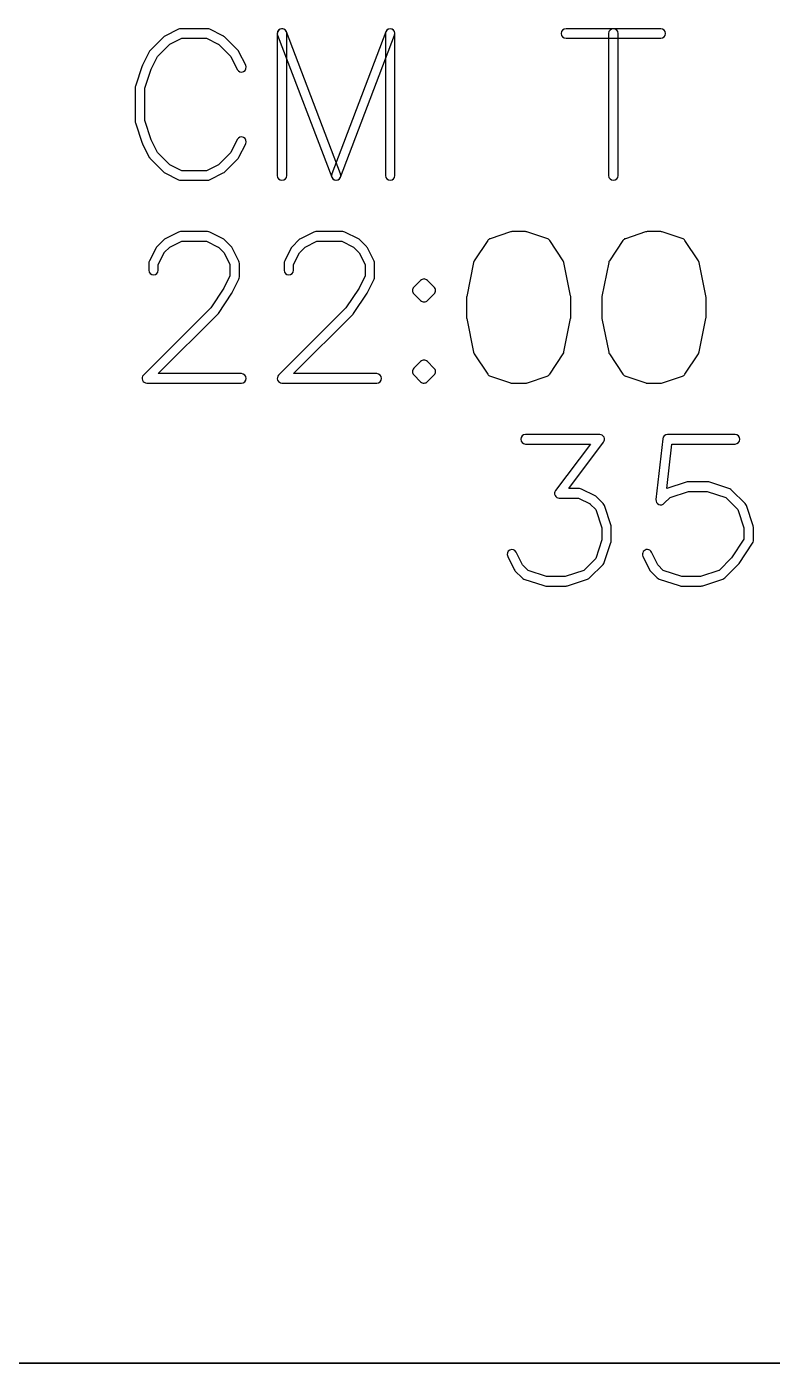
# Model space of a CAD drawing. Extents: x -420 to 0, y -161 to 159.
# Drawn here: x -336.44 to -312.81, y -161 to -118.65 of the extents above; entities that cross this region are included whole.
import ezdxf

# ---------------------------------------------------------------- set-up
doc = ezdxf.new("R2010")
doc.units = 0
doc.header["$MEASUREMENT"] = 0
doc.layers.get('0').update_dxf_attribs({"linetype": 'CONTINUOUS'})

msp = doc.modelspace()

# ---------------------------------------------------------------- linework, layer by layer
for points in [[(-420, -1.999), (-420.001016, -2), (-420.001016, -2), (-420.001016, -150.99999), (-420.001016, -150.99999, 0.410091), (-410.140977, -161), (-410.140977, -161), (-410, -161.000996), (-410, -161.000996), (-311.50002, -161.000996), (-311.50002, -161.000996), (-311.499004, -161), (-311.499004, -161), (-311.50002, -160.999004), (-311.50002, -160.999004), (-410, -160.999004), (-410, -160.999004, -0.414214), (-419.998984, -150.99999), (-419.998984, -150.99999), (-419.998984, -2), (-419.998984, -2), (-420, -1.999)], [(-420, -2), (-420, -151.00001), (-420, -151.00001, 0.414214), (-410, -161), (-410, -161), (-311.50002, -161)], [(-330.635977, -118.732998, 0.116478), (-330.703008, -118.717002), (-330.703008, -118.717002), (-331.56, -118.717002), (-331.56, -118.717002, 0.116419), (-331.626992, -118.732998), (-331.626992, -118.732998), (-332.055, -118.947002), (-332.055, -118.947002, 0.080642), (-332.094023, -118.975), (-332.094023, -118.975), (-332.523008, -119.404004), (-332.523008, -119.404004, 0.086604), (-332.553008, -119.446006), (-332.553008, -119.446006), (-332.553008, -119.447002), (-332.553008, -119.447002), (-332.765, -119.870996), (-332.765, -119.870996, 0.034439), (-332.773008, -119.89), (-332.773008, -119.89), (-332.988008, -120.532998), (-332.988008, -120.532998, 0.081669), (-332.996016, -120.581006), (-332.996016, -120.581006), (-332.996016, -121.652002), (-332.996016, -121.652002, 0.080054), (-332.988008, -121.698994), (-332.988008, -121.698994), (-332.988008, -121.7), (-332.988008, -121.7), (-332.773008, -122.342998), (-332.773008, -122.342998, 0.034439), (-332.765, -122.362002), (-332.765, -122.362002), (-332.551016, -122.790996), (-332.551016, -122.790996, 0.080615), (-332.523008, -122.83), (-332.523008, -122.83), (-332.094023, -123.257998), (-332.094023, -123.257998, 0.08065), (-332.055, -123.286006), (-332.055, -123.286006), (-331.626992, -123.501006), (-331.626992, -123.501006, 0.116412), (-331.56, -123.517002), (-331.56, -123.517002), (-330.703008, -123.517002), (-330.703008, -123.517002, 0.135329), (-330.626016, -123.496006), (-330.626016, -123.496006), (-330.624023, -123.495), (-330.624023, -123.495), (-330.206992, -123.286006), (-330.206992, -123.286006, 0.094876), (-330.161992, -123.251992), (-330.161992, -123.251992), (-329.74, -122.83), (-329.74, -122.83, 0.088132), (-329.71, -122.787002), (-329.71, -122.787002), (-329.708984, -122.785996), (-329.708984, -122.785996), (-329.496992, -122.362002), (-329.496992, -122.362002, 0.999942), (-329.765, -122.227998), (-329.765, -122.227998), (-329.968008, -122.632998), (-329.968008, -122.632998), (-329.968008, -122.634004), (-329.968008, -122.634004), (-330.363008, -123.029004), (-330.363008, -123.029004), (-330.738008, -123.217002), (-330.738008, -123.217002), (-331.525, -123.217002), (-331.525, -123.217002), (-331.898984, -123.029004), (-331.898984, -123.029004), (-331.9, -123.027998), (-331.9, -123.027998), (-332.293984, -122.635), (-332.293984, -122.635), (-332.293984, -122.634004), (-332.293984, -122.634004), (-332.491992, -122.237998), (-332.491992, -122.237998), (-332.491992, -122.236992), (-332.491992, -122.236992), (-332.695977, -121.627002), (-332.695977, -121.627002), (-332.695977, -120.604004), (-332.695977, -120.604004), (-332.695, -120.602998), (-332.695, -120.602998), (-332.491992, -119.995), (-332.491992, -119.995), (-332.491016, -119.994004), (-332.491016, -119.994004), (-332.293008, -119.597998), (-332.293008, -119.597998), (-331.898984, -119.204004), (-331.898984, -119.204004), (-331.525, -119.017002), (-331.525, -119.017002), (-330.738008, -119.017002), (-330.738008, -119.017002), (-330.365, -119.202998), (-330.365, -119.202998), (-330.363008, -119.204004), (-330.363008, -119.204004), (-329.97, -119.597998), (-329.97, -119.597998), (-329.968984, -119.599004), (-329.968984, -119.599004), (-329.765, -120.005), (-329.765, -120.005, 0.999942), (-329.496992, -119.870996), (-329.496992, -119.870996), (-329.711992, -119.442998), (-329.711992, -119.442998, 0.094894), (-329.746016, -119.397998), (-329.746016, -119.397998), (-329.746992, -119.397002), (-329.746992, -119.397002), (-330.168008, -118.975), (-330.168008, -118.975, 0.095635), (-330.215, -118.942998), (-330.215, -118.942998), (-330.216992, -118.942002), (-330.216992, -118.942002), (-330.635977, -118.732998)], [(-328.195977, -118.867002, 1), (-328.496016, -118.867002), (-328.496016, -118.867002), (-328.496016, -123.366992), (-328.496016, -123.366992, 1), (-328.195977, -123.366992), (-328.195977, -123.366992), (-328.195977, -118.867002)], [(-328.206016, -118.813994, 1.000016), (-328.485977, -118.92), (-328.485977, -118.92), (-326.770996, -123.42), (-326.770996, -123.42, 0.999893), (-326.490996, -123.314004), (-326.490996, -123.314004), (-328.206016, -118.813994)], [(-324.777012, -118.92, 0.999993), (-325.056992, -118.813994), (-325.056992, -118.813994), (-326.770996, -123.314004), (-326.770996, -123.314004, 0.999985), (-326.490996, -123.42), (-326.490996, -123.42), (-324.777012, -118.92)], [(-324.766992, -118.867002, 1), (-325.067012, -118.867002), (-325.067012, -118.867002), (-325.067012, -123.366992), (-325.067012, -123.366992, 1), (-324.766992, -123.366992), (-324.766992, -123.366992), (-324.766992, -118.867002)], [(-316.345996, -119.017002, 1), (-316.345996, -118.717002), (-316.345996, -118.717002), (-319.346016, -118.717002), (-319.346016, -118.717002, 1), (-319.346016, -119.017002), (-319.346016, -119.017002), (-316.345996, -119.017002)], [(-317.695996, -118.867002, 1), (-317.995996, -118.867002), (-317.995996, -118.867002), (-317.995996, -123.366992), (-317.995996, -123.366992, 1), (-317.695996, -123.366992), (-317.695996, -123.366992), (-317.695996, -118.867002)], [(-330.635977, -125.161006, 0.116486), (-330.703008, -125.145), (-330.703008, -125.145), (-331.56, -125.145), (-331.56, -125.145, 0.116427), (-331.626992, -125.161006), (-331.626992, -125.161006), (-332.045, -125.370996), (-332.045, -125.370996), (-332.046992, -125.371992), (-332.046992, -125.371992, 0.095683), (-332.094023, -125.404004), (-332.094023, -125.404004), (-332.301992, -125.611006), (-332.301992, -125.611006), (-332.302969, -125.612002), (-332.302969, -125.612002, 0.094909), (-332.336992, -125.657012), (-332.336992, -125.657012), (-332.543984, -126.071006), (-332.543984, -126.071006), (-332.543984, -126.072002), (-332.543984, -126.072002, 0.141458), (-332.566992, -126.151992), (-332.566992, -126.151992), (-332.566992, -126.367002), (-332.566992, -126.367002, 1), (-332.266992, -126.367002), (-332.266992, -126.367002), (-332.266992, -126.186992), (-332.266992, -126.186992), (-332.266016, -126.185996), (-332.266016, -126.185996), (-332.078984, -125.811992), (-332.078984, -125.811992), (-332.078008, -125.810996), (-332.078008, -125.810996), (-331.898984, -125.632998), (-331.898984, -125.632998), (-331.896992, -125.632002), (-331.896992, -125.632002), (-331.525, -125.44499), (-331.525, -125.44499), (-330.738008, -125.44499), (-330.738008, -125.44499), (-330.365, -125.632002), (-330.365, -125.632002), (-330.363008, -125.632998), (-330.363008, -125.632998), (-330.183008, -125.813008), (-330.183008, -125.813008), (-329.996992, -126.185), (-329.996992, -126.185), (-329.995977, -126.185996), (-329.995977, -126.185996), (-329.995977, -126.545996), (-329.995977, -126.545996), (-330.188984, -126.931992), (-330.188984, -126.931992), (-330.188984, -126.932998), (-330.188984, -126.932998), (-330.603984, -127.555), (-330.603984, -127.555), (-330.603984, -127.555996), (-330.603984, -127.555996), (-332.736992, -129.688994), (-332.736992, -129.688994, 0.668162), (-332.630977, -129.94499), (-332.630977, -129.94499), (-329.631016, -129.94499), (-329.631016, -129.94499, 1), (-329.631016, -129.645), (-329.631016, -129.645), (-332.269023, -129.645), (-332.269023, -129.645), (-330.381016, -127.757002), (-330.381016, -127.757002, 0.047501), (-330.363008, -127.735), (-330.363008, -127.735), (-329.935, -127.092998), (-329.935, -127.092998, 0.030622), (-329.926016, -127.077002), (-329.926016, -127.077002), (-329.711992, -126.647998), (-329.711992, -126.647998), (-329.710977, -126.646992), (-329.710977, -126.646992, 0.114167), (-329.696016, -126.580996), (-329.696016, -126.580996), (-329.696016, -126.151992), (-329.696016, -126.151992, 0.116434), (-329.711992, -126.085), (-329.711992, -126.085), (-329.926016, -125.657012), (-329.926016, -125.657012, 0.0806), (-329.953984, -125.617998), (-329.953984, -125.617998), (-330.168008, -125.404004), (-330.168008, -125.404004, 0.080592), (-330.206992, -125.376006), (-330.206992, -125.376006), (-330.635977, -125.161006)], [(-326.35, -125.161006, 0.116427), (-326.416992, -125.145), (-326.416992, -125.145), (-327.274004, -125.145), (-327.274004, -125.145, 0.116427), (-327.340996, -125.161006), (-327.340996, -125.161006), (-327.76, -125.370996), (-327.76, -125.370996), (-327.761992, -125.371992), (-327.761992, -125.371992, 0.095683), (-327.809023, -125.404004), (-327.809023, -125.404004), (-328.016992, -125.612002), (-328.016992, -125.612002, 0.09489), (-328.051016, -125.657012), (-328.051016, -125.657012), (-328.258008, -126.071006), (-328.258008, -126.071006), (-328.258008, -126.072002), (-328.258008, -126.072002, 0.141423), (-328.280977, -126.151992), (-328.280977, -126.151992), (-328.280977, -126.367002), (-328.280977, -126.367002, 1), (-327.980977, -126.367002), (-327.980977, -126.367002), (-327.980977, -126.186992), (-327.980977, -126.186992), (-327.98, -126.185996), (-327.98, -126.185996), (-327.793008, -125.811992), (-327.793008, -125.811992), (-327.614004, -125.632998), (-327.614004, -125.632998), (-327.612012, -125.632002), (-327.612012, -125.632002), (-327.239004, -125.44499), (-327.239004, -125.44499), (-326.451992, -125.44499), (-326.451992, -125.44499), (-326.079004, -125.632002), (-326.079004, -125.632002), (-326.077012, -125.632998), (-326.077012, -125.632998), (-325.897012, -125.813008), (-325.897012, -125.813008), (-325.711016, -126.185), (-325.711016, -126.185), (-325.71, -126.185996), (-325.71, -126.185996), (-325.71, -126.545996), (-325.71, -126.545996), (-325.903008, -126.931992), (-325.903008, -126.931992), (-325.903008, -126.932998), (-325.903008, -126.932998), (-326.319004, -127.555), (-326.319004, -127.555), (-326.319004, -127.555996), (-326.319004, -127.555996), (-328.451992, -129.688994), (-328.451992, -129.688994, 0.668229), (-328.346016, -129.94499), (-328.346016, -129.94499), (-325.345996, -129.94499), (-325.345996, -129.94499, 1), (-325.345996, -129.645), (-325.345996, -129.645), (-327.984023, -129.645), (-327.984023, -129.645), (-326.095996, -127.757002), (-326.095996, -127.757002, 0.047501), (-326.077988, -127.735), (-326.077988, -127.735), (-325.648984, -127.092998), (-325.648984, -127.092998, 0.030615), (-325.64, -127.077002), (-325.64, -127.077002), (-325.426016, -126.647998), (-325.426016, -126.647998), (-325.425, -126.646992), (-325.425, -126.646992, 0.114167), (-325.41, -126.580996), (-325.41, -126.580996), (-325.41, -126.151992), (-325.41, -126.151992, 0.116434), (-325.426016, -126.085), (-325.426016, -126.085), (-325.64, -125.657012), (-325.64, -125.657012, 0.080629), (-325.668008, -125.617998), (-325.668008, -125.617998), (-325.881992, -125.404004), (-325.881992, -125.404004, 0.080615), (-325.920996, -125.376006), (-325.920996, -125.376006), (-326.35, -125.161006)], [(-320.582988, -125.153008, 0.08169), (-320.630996, -125.145), (-320.630996, -125.145), (-321.06, -125.145), (-321.06, -125.145, 0.08169), (-321.108008, -125.153008), (-321.108008, -125.153008), (-321.750996, -125.367998), (-321.750996, -125.367998, 0.16616), (-321.828008, -125.426992), (-321.828008, -125.426992), (-322.255996, -126.068994), (-322.255996, -126.068994, 0.101787), (-322.279004, -126.12499), (-322.279004, -126.12499), (-322.279004, -126.126006), (-322.279004, -126.126006), (-322.492988, -127.195), (-322.492988, -127.195, 0.048727), (-322.495996, -127.223994), (-322.495996, -127.223994), (-322.495996, -127.867002), (-322.495996, -127.867002, 0.050358), (-322.492988, -127.896992), (-322.492988, -127.896992), (-322.277988, -128.967998), (-322.277988, -128.967998, 0.094196), (-322.257012, -129.02001), (-322.257012, -129.02001), (-322.255996, -129.021006), (-322.255996, -129.021006), (-321.828008, -129.664004), (-321.828008, -129.664004, 0.18247), (-321.741992, -129.725996), (-321.741992, -129.725996), (-321.738008, -129.727002), (-321.738008, -129.727002), (-321.106992, -129.936992), (-321.106992, -129.936992, 0.058228), (-321.072988, -129.943994), (-321.072988, -129.943994), (-321.06, -129.94499), (-321.06, -129.94499), (-320.630996, -129.94499), (-320.630996, -129.94499, 0.101357), (-320.571992, -129.932998), (-320.571992, -129.932998), (-320.569004, -129.932002), (-320.569004, -129.932002), (-319.941016, -129.722998), (-319.941016, -129.722998, 0.166864), (-319.864004, -129.664004), (-319.864004, -129.664004), (-319.862988, -129.664004), (-319.862988, -129.664004), (-319.435, -129.021006), (-319.435, -129.021006, 0.118682), (-319.411016, -128.95501), (-319.411016, -128.95501), (-319.41, -128.953994), (-319.41, -128.953994), (-319.199004, -127.895996), (-319.199004, -127.895996, 0.048721), (-319.195977, -127.867002), (-319.195977, -127.867002), (-319.195977, -127.223994), (-319.195977, -127.223994, 0.067372), (-319.200996, -127.184004), (-319.200996, -127.184004), (-319.200996, -127.183008), (-319.200996, -127.183008), (-319.413008, -126.122998), (-319.413008, -126.122998, 0.100508), (-319.436016, -126.067998), (-319.436016, -126.067998), (-319.436016, -126.067002), (-319.436016, -126.067002), (-319.862988, -125.426992), (-319.862988, -125.426992, 0.18245), (-319.949004, -125.365), (-319.949004, -125.365), (-319.952012, -125.364004), (-319.952012, -125.364004), (-320.582988, -125.153008)], [(-316.298008, -125.153008, 0.081659), (-316.345996, -125.145), (-316.345996, -125.145), (-316.774004, -125.145), (-316.774004, -125.145, 0.081659), (-316.821992, -125.153008), (-316.821992, -125.153008), (-317.465, -125.367998), (-317.465, -125.367998, 0.166142), (-317.541992, -125.426992), (-317.541992, -125.426992), (-317.970996, -126.068994), (-317.970996, -126.068994, 0.101774), (-317.994004, -126.12499), (-317.994004, -126.12499), (-317.994004, -126.126006), (-317.994004, -126.126006), (-318.206992, -127.195), (-318.206992, -127.195, 0.048733), (-318.21, -127.223994), (-318.21, -127.223994), (-318.21, -127.867002), (-318.21, -127.867002, 0.053655), (-318.206992, -127.899004), (-318.206992, -127.899004), (-318.206016, -127.9), (-318.206016, -127.9), (-317.992988, -128.967002), (-317.992988, -128.967002, 0.096763), (-317.970996, -129.02001), (-317.970996, -129.02001), (-317.970996, -129.021006), (-317.970996, -129.021006), (-317.541992, -129.664004), (-317.541992, -129.664004, 0.182419), (-317.456016, -129.725996), (-317.456016, -129.725996), (-317.452012, -129.727002), (-317.452012, -129.727002), (-316.821016, -129.936992), (-316.821016, -129.936992, 0.058227), (-316.787012, -129.943994), (-316.787012, -129.943994), (-316.774004, -129.94499), (-316.774004, -129.94499), (-316.345996, -129.94499), (-316.345996, -129.94499, 0.101326), (-316.287012, -129.932998), (-316.287012, -129.932998), (-316.284004, -129.932002), (-316.284004, -129.932002), (-315.656016, -129.722998), (-315.656016, -129.722998, 0.166864), (-315.579004, -129.664004), (-315.579004, -129.664004), (-315.578008, -129.664004), (-315.578008, -129.664004), (-315.149004, -129.021006), (-315.149004, -129.021006, 0.118689), (-315.12498, -128.95501), (-315.12498, -128.95501), (-315.124004, -128.953994), (-315.124004, -128.953994), (-314.913008, -127.895996), (-314.913008, -127.895996, 0.048733), (-314.91, -127.867002), (-314.91, -127.867002), (-314.91, -127.223994), (-314.91, -127.223994, 0.06739), (-314.915, -127.184004), (-314.915, -127.184004), (-314.915, -127.183008), (-314.915, -127.183008), (-315.126992, -126.122998), (-315.126992, -126.122998, 0.100496), (-315.15, -126.067998), (-315.15, -126.067998), (-315.15, -126.067002), (-315.15, -126.067002), (-315.578008, -125.426992), (-315.578008, -125.426992, 0.182399), (-315.663984, -125.365), (-315.663984, -125.365), (-315.667012, -125.364004), (-315.667012, -125.364004), (-316.298008, -125.153008)], [(-323.74, -126.689004, 0.414241), (-323.951992, -126.689004), (-323.951992, -126.689004), (-324.165996, -126.903994), (-324.165996, -126.903994, 0.414227), (-324.165996, -127.115996), (-324.165996, -127.115996), (-323.951992, -127.33001), (-323.951992, -127.33001, 0.433612), (-323.733008, -127.322998), (-323.733008, -127.322998), (-323.731992, -127.322002), (-323.731992, -127.322002), (-323.52502, -127.115996), (-323.52502, -127.115996, 0.433669), (-323.531992, -126.897012), (-323.531992, -126.897012), (-323.74, -126.689004)], [(-323.74, -129.261006, 0.414241), (-323.951992, -129.261006), (-323.951992, -129.261006), (-324.165996, -129.475), (-324.165996, -129.475, 0.414214), (-324.165996, -129.686992), (-324.165996, -129.686992), (-323.951992, -129.901006), (-323.951992, -129.901006, 0.433626), (-323.733008, -129.894004), (-323.733008, -129.894004), (-323.731992, -129.893008), (-323.731992, -129.893008), (-323.52502, -129.686992), (-323.52502, -129.686992, 0.433681), (-323.531992, -129.467998), (-323.531992, -129.467998), (-323.533008, -129.466992), (-323.533008, -129.466992), (-323.74, -129.261006)], [(-318.152988, -131.813008, 0.614831), (-318.273984, -131.574004), (-318.273984, -131.574004), (-320.630996, -131.574004), (-320.630996, -131.574004, 1), (-320.630996, -131.873994), (-320.630996, -131.873994), (-318.574004, -131.873994), (-318.574004, -131.873994), (-319.68, -133.348008), (-319.68, -133.348008, 0.618034), (-319.56, -133.587998), (-319.56, -133.587998), (-318.951992, -133.587998), (-318.951992, -133.587998), (-318.578984, -133.773994), (-318.578984, -133.773994), (-318.576992, -133.775), (-318.576992, -133.775), (-318.405977, -133.947002), (-318.405977, -133.947002), (-318.405, -133.947998), (-318.405, -133.947998), (-318.210996, -134.531006), (-318.210996, -134.531006), (-318.21, -134.532002), (-318.21, -134.532002), (-318.21, -134.913994), (-318.21, -134.913994), (-318.403984, -135.497998), (-318.403984, -135.497998), (-318.403984, -135.499004), (-318.403984, -135.499004), (-318.784004, -135.878994), (-318.784004, -135.878994), (-318.785996, -135.87999), (-318.785996, -135.87999), (-319.368984, -136.074004), (-319.368984, -136.074004), (-319.965, -136.074004), (-319.965, -136.074004), (-320.547988, -135.87999), (-320.547988, -135.87999), (-320.55, -135.878994), (-320.55, -135.878994), (-320.722988, -135.705996), (-320.722988, -135.705996), (-320.722988, -135.70499), (-320.722988, -135.70499), (-320.926016, -135.3), (-320.926016, -135.3, 1), (-321.193984, -135.434004), (-321.193984, -135.434004), (-320.985996, -135.85), (-320.985996, -135.85), (-320.98498, -135.850996), (-320.98498, -135.850996, 0.100952), (-320.951992, -135.901006), (-320.951992, -135.901006), (-320.739004, -136.114004), (-320.739004, -136.114004, 0.121779), (-320.677988, -136.152002), (-320.677988, -136.152002), (-320.05, -136.361006), (-320.05, -136.361006), (-320.046992, -136.362002), (-320.046992, -136.362002, 0.101326), (-319.988008, -136.373994), (-319.988008, -136.373994), (-319.346016, -136.373994), (-319.346016, -136.373994, 0.080105), (-319.299004, -136.365996), (-319.299004, -136.365996), (-318.665, -136.15499), (-318.665, -136.15499), (-318.660996, -136.153994), (-318.660996, -136.153994, 0.12608), (-318.596992, -136.115996), (-318.596992, -136.115996), (-318.168008, -135.686992), (-318.168008, -135.686992, 0.116981), (-318.132012, -135.627998), (-318.132012, -135.627998), (-317.921016, -134.994004), (-317.921016, -134.994004), (-317.92, -134.992998), (-317.92, -134.992998, 0.093848), (-317.90998, -134.937998), (-317.90998, -134.937998), (-317.90998, -134.51), (-317.90998, -134.51, 0.08008), (-317.918008, -134.462998), (-317.918008, -134.462998), (-318.12998, -133.825), (-318.12998, -133.825), (-318.12998, -133.824004), (-318.12998, -133.824004, 0.124475), (-318.168008, -133.761006), (-318.168008, -133.761006), (-318.381992, -133.545996), (-318.381992, -133.545996, 0.080638), (-318.421016, -133.517998), (-318.421016, -133.517998), (-318.85002, -133.304004), (-318.85002, -133.304004, 0.116419), (-318.917012, -133.287998), (-318.917012, -133.287998), (-319.26, -133.287998), (-319.26, -133.287998), (-318.154004, -131.814004), (-318.154004, -131.814004), (-318.152988, -131.813008)], [(-313.988008, -131.873994, 1), (-313.988008, -131.574004), (-313.988008, -131.574004), (-316.130996, -131.574004), (-316.130996, -131.574004, 0.381315), (-316.28, -131.707002), (-316.28, -131.707002), (-316.495, -133.635), (-316.495, -133.635, 0.738775), (-316.231992, -133.75001), (-316.231992, -133.75001), (-316.231016, -133.748994), (-316.231016, -133.748994), (-316.05, -133.569004), (-316.05, -133.569004), (-316.047988, -133.568008), (-316.047988, -133.568008), (-315.465, -133.374004), (-315.465, -133.374004), (-314.868984, -133.374004), (-314.868984, -133.374004), (-314.285996, -133.568008), (-314.285996, -133.568008), (-314.284004, -133.569004), (-314.284004, -133.569004), (-313.905, -133.947998), (-313.905, -133.947998), (-313.710996, -134.531006), (-313.710996, -134.531006), (-313.71, -134.532002), (-313.71, -134.532002), (-313.71, -134.892002), (-313.71, -134.892002), (-314.103984, -135.483994), (-314.103984, -135.483994), (-314.103984, -135.48499), (-314.103984, -135.48499), (-314.498008, -135.878994), (-314.498008, -135.878994), (-314.5, -135.87999), (-314.5, -135.87999), (-315.082988, -136.074004), (-315.082988, -136.074004), (-315.68, -136.074004), (-315.68, -136.074004), (-316.262988, -135.87999), (-316.262988, -135.87999), (-316.26498, -135.878994), (-316.26498, -135.878994), (-316.437012, -135.705996), (-316.437012, -135.705996), (-316.437012, -135.70499), (-316.437012, -135.70499), (-316.63998, -135.3), (-316.63998, -135.3, 1.000029), (-316.908008, -135.434004), (-316.908008, -135.434004), (-316.70002, -135.85), (-316.70002, -135.85), (-316.699004, -135.850996), (-316.699004, -135.850996, 0.100941), (-316.666016, -135.901006), (-316.666016, -135.901006), (-316.455, -136.112998), (-316.455, -136.112998), (-316.453984, -136.114004), (-316.453984, -136.114004, 0.121756), (-316.392988, -136.152002), (-316.392988, -136.152002), (-315.765, -136.361006), (-315.765, -136.361006), (-315.762012, -136.362002), (-315.762012, -136.362002, 0.101357), (-315.703008, -136.373994), (-315.703008, -136.373994), (-315.05998, -136.373994), (-315.05998, -136.373994), (-315.046992, -136.372998), (-315.046992, -136.372998, 0.058228), (-315.012988, -136.365996), (-315.012988, -136.365996), (-314.379004, -136.15499), (-314.379004, -136.15499), (-314.37502, -136.153994), (-314.37502, -136.153994, 0.126103), (-314.310996, -136.115996), (-314.310996, -136.115996), (-313.881016, -135.685996), (-313.881016, -135.685996, 0.047489), (-313.863008, -135.664004), (-313.863008, -135.664004), (-313.43498, -135.021006), (-313.43498, -135.021006), (-313.434004, -135.02), (-313.434004, -135.02, 0.145249), (-313.41002, -134.937998), (-313.41002, -134.937998), (-313.41002, -134.51), (-313.41002, -134.51, 0.08009), (-313.418008, -134.462998), (-313.418008, -134.462998), (-313.63002, -133.825), (-313.63002, -133.825), (-313.63002, -133.824004), (-313.63002, -133.824004, 0.124456), (-313.668008, -133.761006), (-313.668008, -133.761006), (-314.096992, -133.332002), (-314.096992, -133.332002, 0.116978), (-314.155996, -133.295996), (-314.155996, -133.295996), (-314.79002, -133.085), (-314.79002, -133.085), (-314.792012, -133.084004), (-314.792012, -133.084004, 0.092305), (-314.846016, -133.074004), (-314.846016, -133.074004), (-315.488008, -133.074004), (-315.488008, -133.074004, 0.080074), (-315.535, -133.082002), (-315.535, -133.082002), (-316.150996, -133.287002), (-316.150996, -133.287002), (-316.154004, -133.287002), (-316.154004, -133.287002), (-315.997012, -131.873994), (-315.997012, -131.873994), (-313.988008, -131.873994)]]:
    msp.add_lwpolyline(points, format="xyb")

doc.saveas('drawing.dxf')
